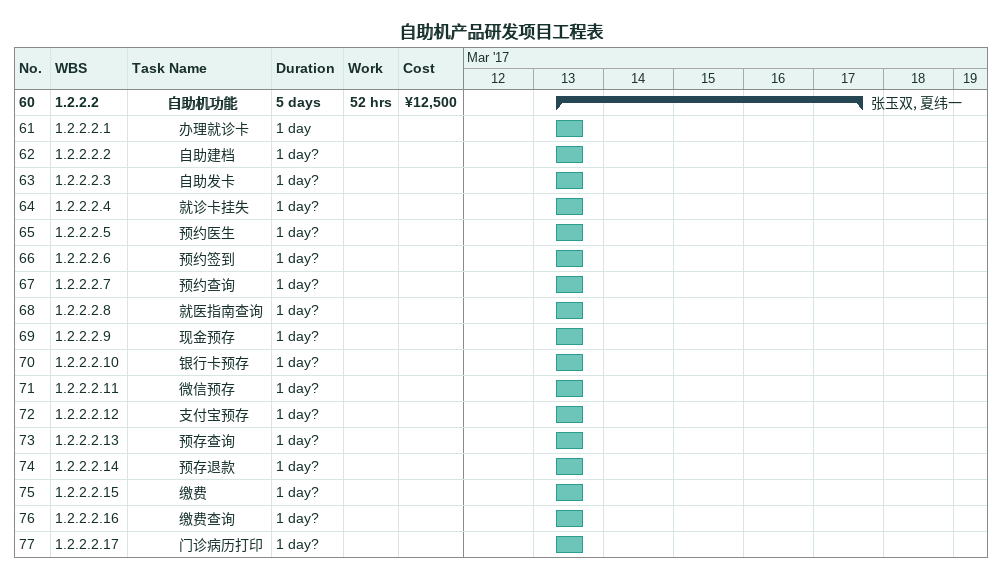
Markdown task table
自助机产品研发项目工程表

| ID | WBS | Task | Duration | Start | Finish | Resources | Work (h) | Cost (¥) |
|---|---|---|---|---|---|---|---|---|
| 60 | 1.2.2.2 | **自助机功能** | 5d | 2017-03-13 | 2017-03-17 | 张玉双, 夏纬一 | 52 | 12500 |
| 61 | 1.2.2.2.1 | 办理就诊卡 | 1d | 2017-03-13 | 2017-03-13 |  |  |  |
| 62 | 1.2.2.2.2 | 自助建档 | 1d? | 2017-03-13 | 2017-03-13 |  |  |  |
| 63 | 1.2.2.2.3 | 自助发卡 | 1d? | 2017-03-13 | 2017-03-13 |  |  |  |
| 64 | 1.2.2.2.4 | 就诊卡挂失 | 1d? | 2017-03-13 | 2017-03-13 |  |  |  |
| 65 | 1.2.2.2.5 | 预约医生 | 1d? | 2017-03-13 | 2017-03-13 |  |  |  |
| 66 | 1.2.2.2.6 | 预约签到 | 1d? | 2017-03-13 | 2017-03-13 |  |  |  |
| 67 | 1.2.2.2.7 | 预约查询 | 1d? | 2017-03-13 | 2017-03-13 |  |  |  |
| 68 | 1.2.2.2.8 | 就医指南查询 | 1d? | 2017-03-13 | 2017-03-13 |  |  |  |
| 69 | 1.2.2.2.9 | 现金预存 | 1d? | 2017-03-13 | 2017-03-13 |  |  |  |
| 70 | 1.2.2.2.10 | 银行卡预存 | 1d? | 2017-03-13 | 2017-03-13 |  |  |  |
| 71 | 1.2.2.2.11 | 微信预存 | 1d? | 2017-03-13 | 2017-03-13 |  |  |  |
| 72 | 1.2.2.2.12 | 支付宝预存 | 1d? | 2017-03-13 | 2017-03-13 |  |  |  |
| 73 | 1.2.2.2.13 | 预存查询 | 1d? | 2017-03-13 | 2017-03-13 |  |  |  |
| 74 | 1.2.2.2.14 | 预存退款 | 1d? | 2017-03-13 | 2017-03-13 |  |  |  |
| 75 | 1.2.2.2.15 | 缴费 | 1d? | 2017-03-13 | 2017-03-13 |  |  |  |
| 76 | 1.2.2.2.16 | 缴费查询 | 1d? | 2017-03-13 | 2017-03-13 |  |  |  |
| 77 | 1.2.2.2.17 | 门诊病历打印 | 1d? | 2017-03-13 | 2017-03-13 |  |  |  |
